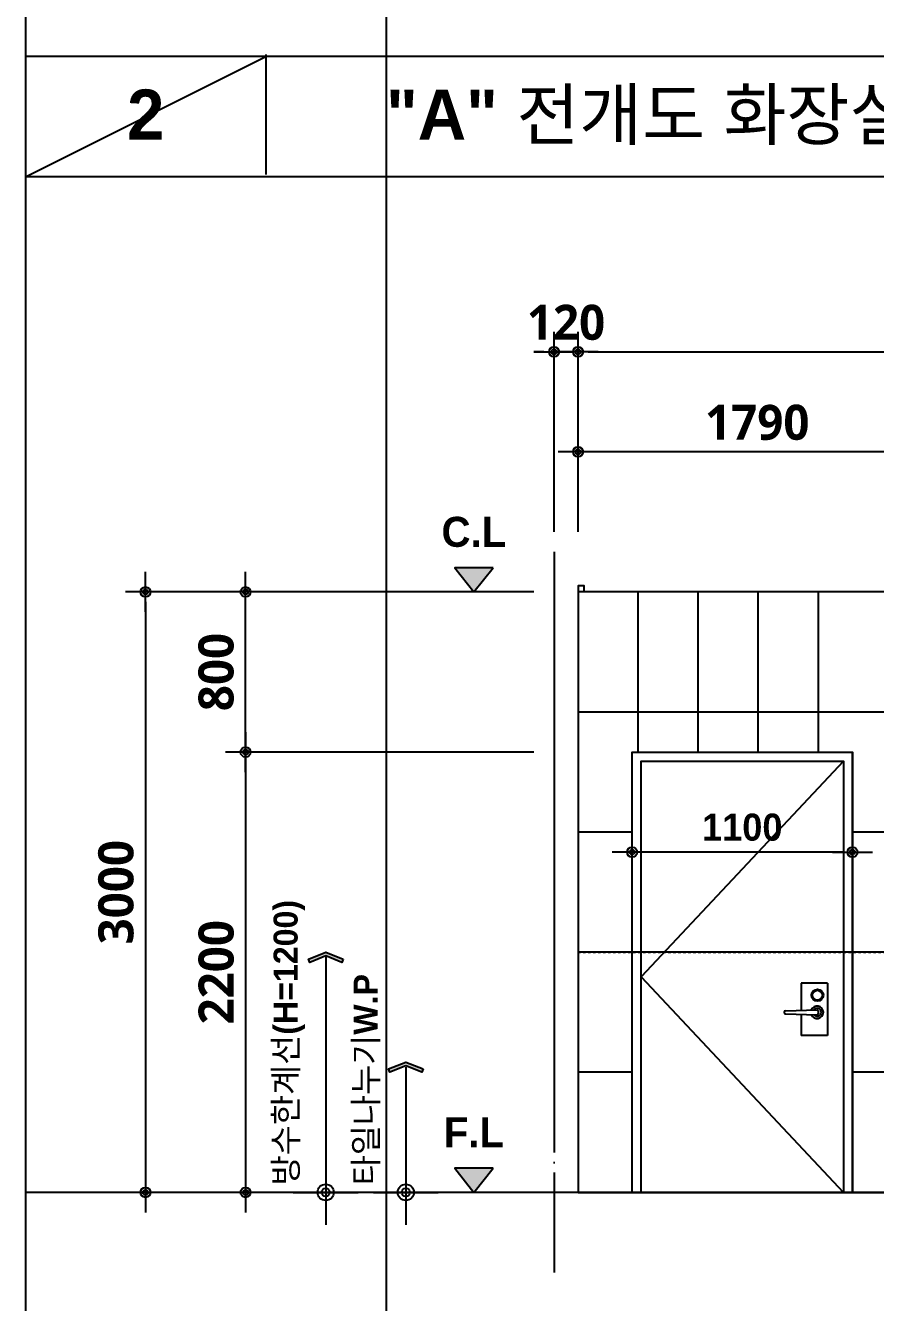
# Model space of a CAD drawing. Header units: millimetres. Extents: x 0 to 336000, y 0 to 30768.
# Drawn here: x 228763 to 233006, y 15100 to 21480 of the extents above; entities that cross this region are included whole.
import ezdxf
from ezdxf.enums import TextEntityAlignment as Align

# ---------------------------------------------------------------- set-up
doc = ezdxf.new("R2010")
doc.units = ezdxf.units.MM
doc.header["$LTSCALE"] = 50
doc.linetypes.add('CEN', pattern=[62, 60, -1, 0, -1])
doc.linetypes.add('HID', pattern=[0.5, 0.25, -0.25])
doc.layers.get('Defpoints').update_dxf_attribs({"color": 153})
for name, color, linetype in [('A-ANNO-DIM', 4, 'Continuous'), ('A-ANNO-GRA1', 7, 'Continuous'), ('A-ANNO-SYMB', 7, 'Continuous'), ('A-ANNO-TEXT1', 7, 'Continuous'), ('A-CEN', 1, 'CEN'), ('A-FLOR-TOIL-ELE1', 3, 'Continuous'), ('A-FLOR-TOIL-ELE2', 4, 'Continuous'), ('A-FLOR-TOIL-TILE', 8, 'Continuous'), ('A-ST-AXIS-DIM', 7, 'Continuous'), ('DIM', 7, 'Continuous'), ('DOOR', 4, 'Continuous'), ('ELE2', 3, 'Continuous'), ('HID', 7, 'HID'), ('WIN', 6, 'Continuous')]:
    doc.layers.add(name, color=color, linetype=linetype)
doc.layers.add('G(그리드1)', color=185, linetype='Continuous', plot=False)
doc.layers.add('G(그리드2)', color=235, linetype='Continuous', plot=False)
doc.styles.add('2020음성 1차', font='나눔고딕Bold.ttf')
doc.styles.add('SH_진천_나눔', font='')
doc.styles.get('SH_진천_나눔').set_extended_font_data('NanumGothic', bold=True)
doc.dimstyles.new('SHP 50', dxfattribs={"dimscale": 50, "dimtxt": 3.5, "dimasz": 1, "dimexe": 2, "dimexo": 2, "dimgap": 1, "dimtad": 1, "dimdec": 0, "dimzin": 0, "dimdsep": 46, "dimtxsty": 'SH_진천_나눔', "dimblk": 'DIMDOT', "dimcen": 0.09, "dimclrd": 256, "dimclre": 256, "dimclrt": 3, "dimadec": 0, "dimazin": 1, "dimtfac": 1, "dimtdec": 0, "dimtix": 1, "dimtmove": 2, "dimatfit": 0, "dimldrblk": 'DIMDOT', "dimfxl": 1, "dimtolj": 1, "dimtzin": 0, "dimlwd": -1, "dimlwe": -1, "dimarcsym": 0})
doc.dimstyles.new('SHP 50내부', dxfattribs={"dimscale": 50, "dimtxt": 2.7, "dimasz": 1, "dimexe": 2, "dimexo": 2, "dimgap": 1, "dimtad": 1, "dimdec": 0, "dimzin": 0, "dimdsep": 46, "dimtxsty": '2020음성 1차', "dimblk": 'DIMDOT', "dimcen": 0.09, "dimclrd": 256, "dimclre": 256, "dimclrt": 3, "dimadec": 0, "dimazin": 1, "dimtfac": 1, "dimtdec": 0, "dimtix": 1, "dimtmove": 2, "dimatfit": 0, "dimldrblk": 'DIMDOT', "dimfxl": 1, "dimtolj": 1, "dimtzin": 0, "dimlwd": -1, "dimlwe": -1, "dimarcsym": 0})

# ---------------------------------------------------------------- blocks, each defined once
blk = doc.blocks.new('DIMDOT')
at = {"color": 0}
blk.add_line((-2, 0), (2, 0), dxfattribs=at)
for radius in [0.5, 0.25]:
    blk.add_circle((0, 0), radius, dxfattribs=at)
blk = doc.blocks.new('*D22282')
at = {"layer": 'A-ST-AXIS-DIM'}
for p, q in [((231401.3, 18950), (231401.3, 19950)), ((231521.3, 18950), (231521.3, 19950)), ((231351.3, 19850), (231301.3, 19850)), ((231521.3, 19850), (231401.3, 19850)), ((231571.3, 19850), (231621.3, 19850))]:
    blk.add_line(p, q, dxfattribs=at)
at = {"layer": 'Defpoints', "color": 0}
for p in [(231401.3, 19850), (231401.3, 18850), (231521.3, 18850)]:
    blk.add_point(p, dxfattribs=at)
at = {"layer": 'A-ST-AXIS-DIM', "linetype": 'ByBlock', "xscale": 50, "yscale": 50, "zscale": 50}
blk.add_blockref('DIMDOT', (231401.3, 19850), dxfattribs=at)
at = {"layer": 'A-ST-AXIS-DIM', "linetype": 'ByBlock', "xscale": 50, "yscale": 50, "zscale": 50, "rotation": 180}
blk.add_blockref('DIMDOT', (231521.3, 19850), dxfattribs=at)
at = {"layer": 'A-ST-AXIS-DIM', "color": 3, "insert": (231461.3, 19996.2), "char_height": 175, "attachment_point": 5, "style": 'SH_진천_나눔'}
blk.add_mtext('\\A1;120', dxfattribs=at)
blk = doc.blocks.new('*D22283')
at = {"layer": 'A-ST-AXIS-DIM'}
for p, q in [((231521.3, 18950), (231521.3, 19950)), ((236381.3, 18950), (236381.3, 19950)), ((231571.3, 19850), (236331.3, 19850))]:
    blk.add_line(p, q, dxfattribs=at)
at = {"layer": 'Defpoints', "color": 0}
for p in [(236381.3, 19850), (231521.3, 18850), (236381.3, 18850)]:
    blk.add_point(p, dxfattribs=at)
at = {"layer": 'A-ST-AXIS-DIM', "linetype": 'ByBlock', "xscale": 50, "yscale": 50, "zscale": 50, "rotation": 180}
blk.add_blockref('DIMDOT', (231521.3, 19850), dxfattribs=at)
at = {"layer": 'A-ST-AXIS-DIM', "linetype": 'ByBlock', "xscale": 50, "yscale": 50, "zscale": 50}
blk.add_blockref('DIMDOT', (236381.3, 19850), dxfattribs=at)
at = {"layer": 'A-ST-AXIS-DIM', "color": 3, "insert": (233951.3, 19996.6), "char_height": 175, "attachment_point": 5, "style": 'SH_진천_나눔'}
blk.add_mtext('\\A1;4860', dxfattribs=at)
blk = doc.blocks.new('*D22285')
at = {"layer": 'A-ST-AXIS-DIM'}
for p, q in [((231301.3, 18650), (229261.3, 18650)), ((229361.3, 18600), (229361.3, 15700)), ((231301.3, 15650), (229261.3, 15650))]:
    blk.add_line(p, q, dxfattribs=at)
at = {"layer": 'Defpoints', "color": 0}
for p in [(231401.3, 18650), (229361.3, 15650), (231401.3, 15650)]:
    blk.add_point(p, dxfattribs=at)
at = {"layer": 'A-ST-AXIS-DIM', "linetype": 'ByBlock', "xscale": 50, "yscale": 50, "zscale": 50}
for p, rotation in [((229361.3, 18650), 90), ((229361.3, 15650), 270)]:
    blk.add_blockref('DIMDOT', p, dxfattribs=dict(at, rotation=rotation))
at = {"layer": 'A-ST-AXIS-DIM', "color": 3, "insert": (229214.7, 17150), "char_height": 175, "attachment_point": 5, "rotation": 90, "style": 'SH_진천_나눔'}
blk.add_mtext('\\A1;3000', dxfattribs=at)
blk = doc.blocks.new('*D22286')
at = {"layer": 'A-ST-AXIS-DIM'}
for p, q in [((231301.3, 18650), (229761.3, 18650)), ((229861.3, 17900), (229861.3, 18600)), ((231301.3, 17850), (229761.3, 17850))]:
    blk.add_line(p, q, dxfattribs=at)
at = {"layer": 'Defpoints', "color": 0}
for p in [(229861.3, 18650), (231401.3, 18650), (231401.3, 17850)]:
    blk.add_point(p, dxfattribs=at)
at = {"layer": 'A-ST-AXIS-DIM', "linetype": 'ByBlock', "xscale": 50, "yscale": 50, "zscale": 50}
for p, rotation in [((229861.3, 18650), 90), ((229861.3, 17850), 270)]:
    blk.add_blockref('DIMDOT', p, dxfattribs=dict(at, rotation=rotation))
at = {"layer": 'A-ST-AXIS-DIM', "color": 3, "insert": (229714.7, 18250), "char_height": 175, "attachment_point": 5, "rotation": 90, "style": 'SH_진천_나눔'}
blk.add_mtext('\\A1;800', dxfattribs=at)
blk = doc.blocks.new('*D22287')
at = {"layer": 'A-ST-AXIS-DIM'}
for p, q in [((231301.3, 17850), (229761.3, 17850)), ((229861.3, 17800), (229861.3, 15700)), ((231301.3, 15650), (229761.3, 15650))]:
    blk.add_line(p, q, dxfattribs=at)
at = {"layer": 'Defpoints', "color": 0}
for p in [(231401.3, 17850), (229861.3, 15650), (231401.3, 15650)]:
    blk.add_point(p, dxfattribs=at)
at = {"layer": 'A-ST-AXIS-DIM', "linetype": 'ByBlock', "xscale": 50, "yscale": 50, "zscale": 50}
for p, rotation in [((229861.3, 17850), 90), ((229861.3, 15650), 270)]:
    blk.add_blockref('DIMDOT', p, dxfattribs=dict(at, rotation=rotation))
at = {"layer": 'A-ST-AXIS-DIM', "color": 3, "insert": (229715.1, 16750), "char_height": 175, "attachment_point": 5, "rotation": 90, "style": 'SH_진천_나눔'}
blk.add_mtext('\\A1;2200', dxfattribs=at)
blk = doc.blocks.new('*D22290')
at = {"layer": 'A-ST-AXIS-DIM'}
for p, q in [((231521.3, 18950), (231521.3, 19450)), ((233311.2, 18950), (233311.2, 19450)), ((233261.2, 19350), (231571.3, 19350))]:
    blk.add_line(p, q, dxfattribs=at)
at = {"layer": 'Defpoints', "color": 0}
for p in [(231521.3, 19350), (231521.3, 18850), (233311.2, 18850)]:
    blk.add_point(p, dxfattribs=at)
at = {"layer": 'A-ST-AXIS-DIM', "linetype": 'ByBlock', "xscale": 50, "yscale": 50, "zscale": 50, "rotation": 180}
blk.add_blockref('DIMDOT', (231521.3, 19350), dxfattribs=at)
at = {"layer": 'A-ST-AXIS-DIM', "linetype": 'ByBlock', "xscale": 50, "yscale": 50, "zscale": 50}
blk.add_blockref('DIMDOT', (233311.2, 19350), dxfattribs=at)
at = {"layer": 'A-ST-AXIS-DIM', "color": 3, "insert": (232416.2, 19496.6), "char_height": 175, "attachment_point": 5, "style": 'SH_진천_나눔'}
blk.add_mtext('\\A1;1790', dxfattribs=at)
blk = doc.blocks.new('ARROWX')
blk.add_lwpolyline([(-0.2, -0.5), (-0.293, -0.463), (-0.108, 0), (-0.293, 0.463), (-0.2, 0.5), (0, 0)], close=True)
for points in [[(-0.2, 0.5), (-0.293, 0.463), (0, 0), (-0.108, 0)], [(0, 0), (-0.108, 0), (-0.2, -0.5), (-0.293, -0.463)]]:
    blk.add_solid(points)
blk = doc.blocks.new('Z_DOT')
at = {"layer": 'DIM', "color": 0}
for p, q in [((0, -3), (0, 3)), ((-3, 0), (3, 0))]:
    blk.add_line(p, q, dxfattribs=at)
for radius in [0.75, 0.375]:
    blk.add_circle((0, 0), radius, dxfattribs=at)
blk = doc.blocks.new('*D22292')
at = {"layer": 'A-ANNO-DIM'}
for p, q in [((231791.3, 17250), (231791.3, 17450)), ((232891.3, 17250), (232891.3, 17450)), ((232841.3, 17350), (231841.3, 17350))]:
    blk.add_line(p, q, dxfattribs=at)
at = {"layer": 'Defpoints', "color": 0}
for p in [(231791.3, 17350), (231791.3, 17150), (232891.3, 17150)]:
    blk.add_point(p, dxfattribs=at)
at = {"layer": 'A-ANNO-DIM', "linetype": 'ByBlock', "xscale": 50, "yscale": 50, "zscale": 50, "rotation": 180}
blk.add_blockref('DIMDOT', (231791.3, 17350), dxfattribs=at)
at = {"layer": 'A-ANNO-DIM', "linetype": 'ByBlock', "xscale": 50, "yscale": 50, "zscale": 50}
blk.add_blockref('DIMDOT', (232891.3, 17350), dxfattribs=at)
at = {"layer": 'A-ANNO-DIM', "color": 3, "insert": (232341.3, 17474), "char_height": 135, "attachment_point": 5, "style": '2020음성 1차'}
blk.add_mtext('\\A1;1100', dxfattribs=at)

msp = doc.modelspace()

# ---------------------------------------------------------------- hatches: boundary and pattern name
at = {"layer": 'A-ANNO-SYMB', "transparency": 33554687}
h = msp.add_hatch(color=256, dxfattribs=at)
h.dxf.hatch_style = 1
h.paths.add_polyline_path([(231096.8, 18770.5), (230905.8, 18770.5), (231001.3, 18650)])
h = msp.add_hatch(color=256, dxfattribs=at)
h.dxf.hatch_style = 1
h.paths.add_polyline_path([(231096.8, 15770.5), (230905.8, 15770.5), (231001.3, 15650)])

# ---------------------------------------------------------------- linework, layer by layer
at = {"layer": 'A-ANNO-GRA1'}
for p, q in [((228762.6, 27100), (228762.6, 1600)), ((245900, 21325), (228762.6, 21325)), ((229962.6, 21335.3), (229962.6, 20735.3)), ((245900, 20725), (228762.6, 20725))]:
    msp.add_line(p, q, dxfattribs=at)
at = {"layer": 'A-ANNO-SYMB'}
for p, q in [((230261.3, 16831.4), (230261.3, 15751.4)), ((230661.3, 16275.4), (230661.3, 15812))]:
    msp.add_line(p, q, dxfattribs=at)
at = {"layer": 'A-ANNO-SYMB', "transparency": 33554687}
for points in [[(231096.8, 18770.5), (230905.8, 18770.5), (231001.3, 18650)], [(231096.8, 15770.5), (230905.8, 15770.5), (231001.3, 15650)]]:
    msp.add_lwpolyline(points, close=True, dxfattribs=at)
at = {"layer": 'A-CEN'}
msp.add_line((231401.3, 18850), (231401.3, 15250), dxfattribs=at)
at = {"layer": 'A-FLOR-TOIL-ELE1'}
msp.add_lwpolyline([(232891.3, 15650), (231791.3, 15650), (231791.3, 17850), (232891.3, 17850)], close=True, dxfattribs=at)
at = {"layer": 'A-FLOR-TOIL-ELE2'}
for p, q in [((232635.2, 16695.8), (232635.2, 16560.2)), ((232766.1, 16695.8), (232635.2, 16695.8)), ((232766.1, 16695.8), (232766.1, 16434)), ((232557.8, 16557.9), (232714.9, 16562.6)), ((232557.8, 16542.1), (232714.9, 16537.4)), ((232635.2, 16539.8), (232635.2, 16434)), ((232766.1, 16434), (232635.2, 16434))]:
    msp.add_line(p, q, dxfattribs=at)
msp.add_lwpolyline([(231791.3, 15650), (231836.3, 15650), (231836.3, 17805), (232846.2, 17805), (232846.3, 15650)], dxfattribs=at)
for radius in [29.9, 24.7]:
    msp.add_circle((232716.4, 16635.1), radius, dxfattribs=at)
for centre, radius, start, end in [((232557.8, 16550), 7.85, 90, 270), ((232714.9, 16550), 31.4, 201.84858, 158.15142), ((232714.9, 16550), 20.4, 216.2414, 143.7586), ((232708.7, 16550), 14, 295.98923, 64.01077)]:
    msp.add_arc(centre, radius, start, end, dxfattribs=at)
at = {"layer": 'A-FLOR-TOIL-TILE'}
for p, q in [((236381.3, 18650), (231521.3, 18650)), ((231821.3, 17850), (231821.3, 18650)), ((232121.3, 17850), (232121.3, 18650)), ((232421.3, 17850), (232421.3, 18650)), ((232721.3, 17850), (232721.3, 18650)), ((236381.3, 18050), (231521.3, 18050)), ((231791.3, 17450), (231521.3, 17450)), ((236381.3, 17450), (232891.3, 17450)), ((236381.3, 16850), (231521.3, 16850)), ((231791.3, 16250), (231521.3, 16250)), ((233786.2, 16250), (232891.3, 16250))]:
    msp.add_line(p, q, dxfattribs=at)
at = {"layer": 'DOOR'}
for p, q in [((231791.3, 17850), (232891.2, 17850)), ((231791.3, 15650), (231791.3, 17850)), ((232891.3, 15650), (232891.3, 17850)), ((232846.3, 15650), (231836.3, 15650))]:
    msp.add_line(p, q, dxfattribs=at)
msp.add_lwpolyline([(231791.3, 15650), (231791.3, 17850), (232891.2, 17850), (232891.3, 15650), (232846.3, 15650)], dxfattribs=at)
at = {"layer": 'ELE2'}
msp.add_lwpolyline([(236381.3, 18650), (236381.3, 18680), (236351.3, 18680), (236351.3, 18650), (231551.3, 18650), (231551.3, 18680), (231521.3, 18680), (231521.3, 18650), (231521.3, 15650), (236381.3, 15650)], close=True, dxfattribs=at)
at = {"layer": 'G(그리드1)'}
msp.add_line((246500, 15650), (228762.6, 15650), dxfattribs=at)
at = {"layer": 'G(그리드2)'}
for p, q in [((230562.6, 27100), (230562.6, 1000)), ((228762.6, 20725), (229962.6, 21325))]:
    msp.add_line(p, q, dxfattribs=at)
at = {"layer": 'HID'}
msp.add_line((231521.3, 16850), (236381.3, 16850), dxfattribs=at)
at = {"layer": 'WIN', "color": 1, "linetype": 'HID', "ltscale": 400}
msp.add_lwpolyline([(232846.2, 17805), (231836.2, 16727.5), (232846.2, 15650)], dxfattribs=at)

# ---------------------------------------------------------------- block references
at = {"layer": 'A-ANNO-SYMB'}
for name, p, xscale, yscale, zscale, rotation in [('ARROWX', (230261.3, 16850), 172.7999999999884, 172.7999999999884, 172.7999999999884, 90), ('ARROWX', (230661.3, 16301.2), 172.7999999999884, 172.7999999999884, 172.7999999999884, 90), ('Z_DOT', (230261.3, 15650), 54, 54, 54, 270), ('Z_DOT', (230661.3, 15650), 54, 54, 54, 270)]:
    msp.add_blockref(name, p, dxfattribs=dict(at, xscale=xscale, yscale=yscale, zscale=zscale, rotation=rotation))

# ---------------------------------------------------------------- texts
at = {"layer": 'A-ANNO-TEXT1', "style": '2020음성 1차'}
msp.add_text('"A" 전개도 화장실 (남)', height=250, dxfattribs=at).set_placement((230562.6, 21035.3), align=Align.MIDDLE_LEFT)
for s, height, p in [('2', 250, (229362.6, 21035.3)), ('C.L', 150, (231001.3, 18950.5)), ('F.L', 150, (231001.3, 15950.5))]:
    msp.add_text(s, height=height, dxfattribs=at).set_placement(p, align=Align.MIDDLE_CENTER)
for s, p in [('방수한계선(H=1200)', (230121.1, 15684.9)), ('타일나누기W.P', (230521.1, 15684.9))]:
    msp.add_text(s, height=120, rotation=90, dxfattribs=at).set_placement(p)

# ---------------------------------------------------------------- dimensions: what is measured, and where the dimension line sits
at = {"layer": 'A-ANNO-DIM'}
dim = msp.add_linear_dim(base=(231791.3, 17350), p1=(232891.3, 17150), p2=(231791.3, 17150), angle=180, dimstyle='SHP 50내부', override={"dimtxsty": '2020음성 1차', "dimldrblk": 'DIMDOT'}, dxfattribs=at)
dim.commit()
dim.dimension.update_dxf_attribs({"geometry": '*D22292', "text_midpoint": (232341.3, 17474)})
at = {"layer": 'A-ST-AXIS-DIM'}
for base, p1, p2, picture, middle in [((231401.3, 19850), (231521.3, 18850), (231401.3, 18850), '*D22282', (231461.3, 19996.2)), ((231521.3, 19350), (233311.2, 18850), (231521.3, 18850), '*D22290', (232416.2, 19496.6))]:
    dim = msp.add_linear_dim(base=base, p1=p1, p2=p2, dimstyle='SHP 50', override={"dimtxsty": 'SH_진천_나눔', "dimldrblk": 'DIMDOT'}, dxfattribs=at)
    dim.commit()
    dim.dimension.update_dxf_attribs({"geometry": picture, "text_midpoint": middle})
for base, p1, p2, angle, picture, middle in [((236381.3, 19850), (231521.3, 18850), (236381.3, 18850), 180, '*D22283', (233951.3, 19996.6)), ((229361.3, 15650), (231401.3, 18650), (231401.3, 15650), 270, '*D22285', (229214.7, 17150)), ((229861.3, 18650), (231401.3, 17850), (231401.3, 18650), 90, '*D22286', (229714.7, 18250)), ((229861.3, 15650), (231401.3, 17850), (231401.3, 15650), 270, '*D22287', (229715.1, 16750))]:
    dim = msp.add_linear_dim(base=base, p1=p1, p2=p2, angle=angle, dimstyle='SHP 50', override={"dimtxsty": 'SH_진천_나눔', "dimldrblk": 'DIMDOT'}, dxfattribs=at)
    dim.commit()
    dim.dimension.update_dxf_attribs({"geometry": picture, "text_midpoint": middle})

doc.saveas('drawing.dxf')
